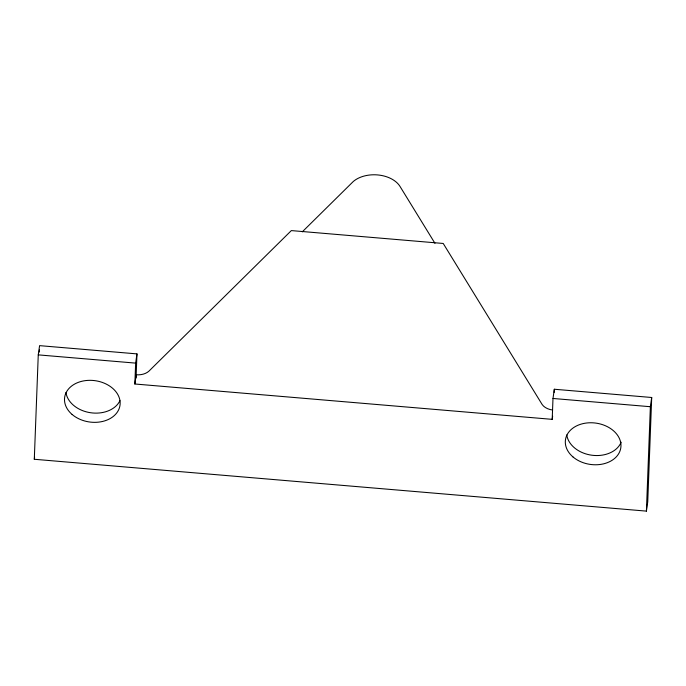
<?xml version="1.0" encoding="UTF-8"?>
<svg xmlns="http://www.w3.org/2000/svg" width="686" height="686" viewBox="0 0 686 686"><rect width="100%" height="100%" fill="white"/><g stroke="black" fill="none" stroke-linecap="round" stroke-linejoin="round"><path stroke-width="1.03" d="M136.968 353.89L135.639 363.117L134.85 383.997L552.196 419.352L552.993 398.472L554.322 389.245L651.7 397.494L647.738 501.903L646.409 511.121L34.3 459.268L38.262 354.868L39.591 345.641L136.968 353.89L136.06 377.986M39.351 352.029L39.428 349.903M554.202 392.383L554.322 389.245M646.409 511.121L650.371 406.721L651.7 397.494M34.3 459.268L34.592 457.219M134.85 383.997L136.18 374.77A13.977 9.287 2.2 0 0 148.896 371.177L291.336 230.59L443.216 243.461L542.146 404.491A13.977 9.287 2.2 0 0 552.624 410.031M552.196 419.352L552.642 416.273M302.286 231.842L353.324 181.464A27.157 18.05 2.2 0 1 399.981 186.386L434.967 243.333M38.262 354.868L135.639 363.117M552.993 398.472L650.371 406.721M621.139 442.221A27.963 20.846 8.2 0 1 591.855 455.221A27.963 20.846 8.2 0 1 566.782 434.933M119.956 400.641A27.963 20.846 8.2 0 1 90.441 412.715A27.963 20.846 8.2 0 1 65.967 392.503M72.09 414.438A27.963 20.846 8.2 0 0 118.995 409.019A27.963 20.846 8.2 0 0 85.887 380.559A27.963 20.846 8.2 0 0 72.09 414.438M572.904 456.867A27.963 20.846 8.2 0 0 619.81 451.448A27.963 20.846 8.2 0 0 586.702 422.988A27.963 20.846 8.2 0 0 572.904 456.867"/></g></svg>
